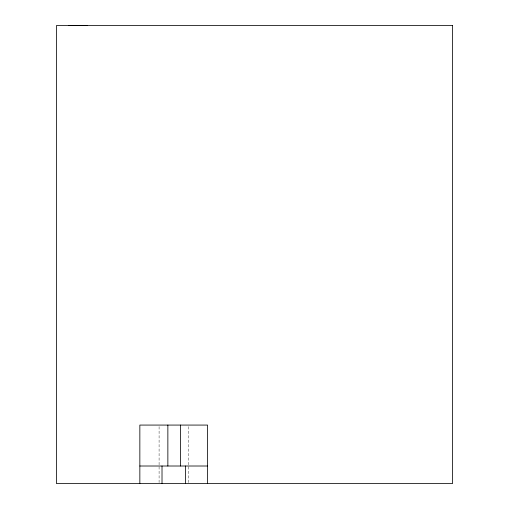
<?xml version="1.0" encoding="UTF-8"?>
<svg xmlns="http://www.w3.org/2000/svg" width="509" height="509" viewBox="0 0 509 509"><rect width="100%" height="100%" fill="white"/><g stroke="black" fill="none" stroke-linecap="round" stroke-linejoin="round"><path stroke-width="0.38" stroke-dasharray="2.54 1.91" d="M188.33 426.65L188.33 482.761M159.088 426.65L159.088 483.55"/><path stroke-width="0.76" d="M68.333 25.45L87.274 25.45M139.848 466.009L207.57 466.009M207.57 483.55L207.57 425.072L139.848 425.072L139.848 483.55M185.403 466.009L185.403 483.55M180.53 425.072L180.53 466.009M167.862 425.072L167.862 466.009M162.015 466.009L162.015 483.55M452.552 25.552L56.448 25.552L56.448 483.55L452.552 483.55L452.552 25.552"/></g></svg>
